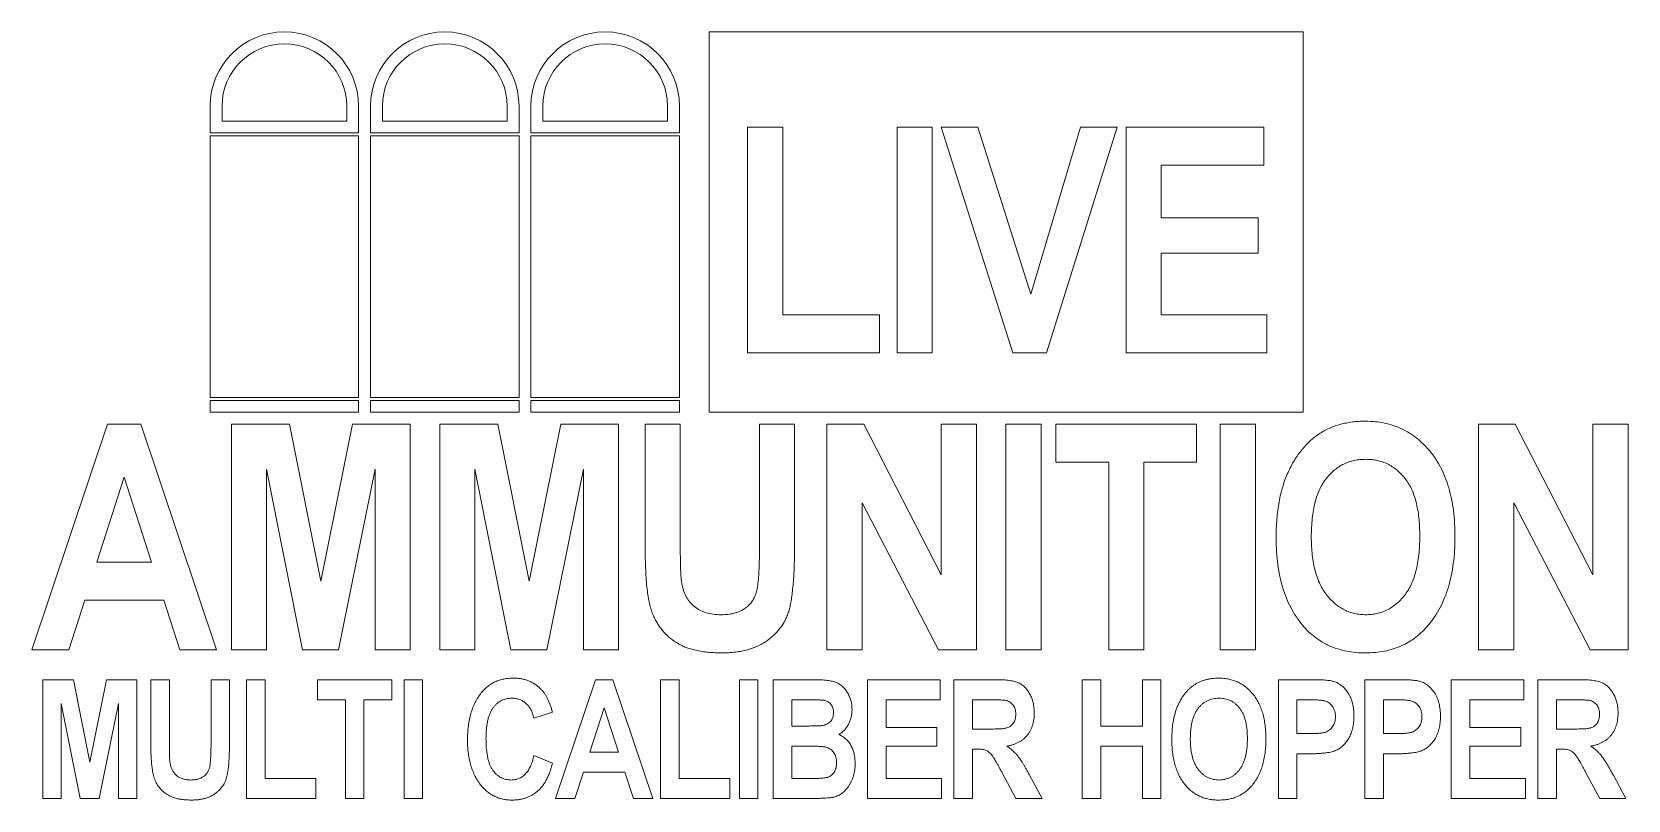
# Model space of a CAD drawing. Header units: millimetres. Extents: x -26 to 136, y -39 to 38.
import ezdxf

# ---------------------------------------------------------------- set-up
doc = ezdxf.new("R2010")
doc.units = ezdxf.units.MM

msp = doc.modelspace()

# ---------------------------------------------------------------- linework, layer by layer
at = {"color": 7, "linetype": 'Continuous', "lineweight": 15}
for p, q in [((102.9, 38.4), (42.9, 38.4)), ((42.9, 38.4), (42.9, 0)), ((102.9, 0), (102.9, 38.4)), ((-7.5, 28.2), (-7.5, 30.9)), ((-6.3, 30.9), (-6.3, 29.4)), ((6.3, 29.4), (6.3, 30.9)), ((7.5, 28.2), (7.5, 30.9)), ((8.7, 28.2), (8.7, 30.9)), ((9.9, 30.9), (9.9, 29.4)), ((22.5, 29.4), (22.5, 30.9)), ((23.7, 28.2), (23.7, 30.9)), ((24.9, 28.2), (24.9, 30.9)), ((26.1, 30.9), (26.1, 29.4)), ((38.7, 29.4), (38.7, 30.9)), ((39.9, 28.2), (39.9, 30.9)), ((-6.3, 29.4), (6.3, 29.4)), ((9.9, 29.4), (22.5, 29.4)), ((26.1, 29.4), (38.7, 29.4)), ((-7.5, 28.2), (7.5, 28.2)), ((-7.5, 1.5), (-7.5, 27.9)), ((-7.5, 27.9), (7.5, 27.9)), ((7.5, 1.5), (7.5, 27.9)), ((8.7, 28.2), (23.7, 28.2)), ((8.7, 27.9), (23.7, 27.9)), ((8.7, 1.5), (8.7, 27.9)), ((23.7, 1.5), (23.7, 27.9)), ((24.9, 28.2), (39.9, 28.2)), ((24.9, 1.5), (24.9, 27.9)), ((24.9, 27.9), (39.9, 27.9)), ((39.9, 1.5), (39.9, 27.9)), ((46.77, 28.8), (50.33, 28.8)), ((46.77, 6), (46.77, 28.8)), ((50.33, 28.8), (50.33, 9.85)), ((61.89, 28.8), (65.44, 28.8)), ((61.89, 6), (61.89, 28.8)), ((65.44, 28.8), (65.44, 6)), ((73.56, 6), (66.35, 28.8)), ((66.35, 28.8), (70.04, 28.8)), ((70.04, 28.8), (75.38, 11.93)), ((75.38, 11.93), (80.41, 28.8)), ((84.11, 28.8), (76.99, 6)), ((80.41, 28.8), (84.11, 28.8)), ((85.01, 6), (85.01, 28.8)), ((85.01, 28.8), (98.93, 28.8)), ((98.93, 28.8), (98.93, 24.95)), ((98.93, 24.95), (88.57, 24.95)), ((88.57, 24.95), (88.57, 19.62)), ((88.57, 19.62), (98.34, 19.62)), ((98.34, 19.62), (98.34, 16.07)), ((98.34, 16.07), (88.57, 16.07)), ((88.57, 16.07), (88.57, 9.85)), ((50.33, 9.85), (60.1, 9.85)), ((60.1, 9.85), (60.1, 6)), ((88.57, 9.85), (99.23, 9.85)), ((99.23, 9.85), (99.23, 6)), ((60.1, 6), (46.77, 6)), ((65.44, 6), (61.89, 6)), ((76.99, 6), (73.56, 6)), ((99.23, 6), (85.01, 6)), ((-7.5, 1.5), (7.5, 1.5)), ((-7.5, 1.2), (7.5, 1.2)), ((-7.5, 0), (-7.5, 1.2)), ((-7.5, 0), (7.5, 0)), ((7.5, 0), (7.5, 1.2)), ((8.7, 1.5), (23.7, 1.5)), ((8.7, 0), (8.7, 1.2)), ((8.7, 1.2), (23.7, 1.2)), ((8.7, 0), (23.7, 0)), ((23.7, 0), (23.7, 1.2)), ((24.9, 1.5), (39.9, 1.5)), ((24.9, 0), (24.9, 1.2)), ((24.9, 1.2), (39.9, 1.2)), ((24.9, 0), (39.9, 0)), ((39.9, 0), (39.9, 1.2)), ((42.9, 0), (102.9, 0)), ((-25.5, -24), (-17.85, -1.2)), ((-17.85, -1.2), (-14.51, -1.2)), ((-14.51, -1.2), (-6.85, -24)), ((-5.35, -24), (-5.35, -1.2)), ((-5.35, -1.2), (0.53, -1.2)), ((0.53, -1.2), (3.68, -17.05)), ((3.68, -17.05), (6.89, -1.2)), ((6.89, -1.2), (12.71, -1.2)), ((12.71, -1.2), (12.71, -24)), ((15.69, -24), (15.69, -1.2)), ((15.69, -1.2), (21.57, -1.2)), ((21.57, -1.2), (24.72, -17.05)), ((24.72, -17.05), (27.93, -1.2)), ((27.93, -1.2), (33.75, -1.2)), ((33.75, -1.2), (33.75, -24)), ((36.43, -1.2), (39.98, -1.2)), ((36.43, -13.31), (36.43, -1.2)), ((39.98, -1.2), (39.98, -13.54)), ((47.98, -13.81), (47.98, -1.2)), ((47.98, -1.2), (51.53, -1.2)), ((51.53, -1.2), (51.53, -13.13)), ((54.8, -24), (54.8, -1.2)), ((54.8, -1.2), (58.51, -1.2)), ((58.51, -1.2), (66.35, -16.43)), ((66.35, -16.43), (66.35, -1.2)), ((66.35, -1.2), (69.9, -1.2)), ((69.9, -1.2), (69.9, -24)), ((72.88, -24), (72.88, -1.2)), ((72.88, -1.2), (76.43, -1.2)), ((76.43, -1.2), (76.43, -24)), ((77.93, -5.05), (77.93, -1.2)), ((77.93, -1.2), (92.14, -1.2)), ((92.14, -1.2), (92.14, -5.05)), ((94.53, -1.2), (98.08, -1.2)), ((94.53, -24), (94.53, -1.2)), ((98.08, -1.2), (98.08, -24)), ((120.61, -24), (120.61, -1.2)), ((120.61, -1.2), (124.32, -1.2)), ((124.32, -1.2), (132.16, -16.43)), ((132.16, -16.43), (132.16, -1.2)), ((132.16, -1.2), (135.71, -1.2)), ((135.71, -1.2), (135.71, -24)), ((-1.8, -5.76), (-1.8, -24)), ((1.84, -24), (-1.8, -5.76)), ((9.16, -5.76), (5.45, -24)), ((9.16, -24), (9.16, -5.76)), ((22.88, -24), (19.24, -5.76)), ((19.24, -5.76), (19.24, -24)), ((30.2, -5.76), (26.49, -24)), ((30.2, -24), (30.2, -5.76)), ((83.26, -5.05), (77.93, -5.05)), ((83.26, -24), (83.26, -5.05)), ((92.14, -5.05), (86.81, -5.05)), ((86.81, -5.05), (86.81, -24)), ((-16.17, -6.57), (-18.93, -15.12)), ((-13.42, -15.12), (-16.17, -6.57)), ((58.36, -9.13), (58.36, -24)), ((66.06, -24), (58.36, -9.13)), ((131.87, -24), (124.17, -9.13)), ((124.17, -9.13), (124.17, -24)), ((-18.93, -15.12), (-13.42, -15.12)), ((-20.16, -18.97), (-21.78, -24)), ((-12.18, -18.97), (-20.16, -18.97)), ((-10.56, -24), (-12.18, -18.97)), ((-21.78, -24), (-25.5, -24)), ((-6.85, -24), (-10.56, -24)), ((-1.8, -24), (-5.35, -24)), ((5.45, -24), (1.84, -24)), ((12.71, -24), (9.16, -24)), ((19.24, -24), (15.69, -24)), ((26.49, -24), (22.88, -24)), ((33.75, -24), (30.2, -24)), ((58.36, -24), (54.8, -24)), ((69.9, -24), (66.06, -24)), ((76.43, -24), (72.88, -24)), ((86.81, -24), (83.26, -24)), ((98.08, -24), (94.53, -24)), ((124.17, -24), (120.61, -24)), ((135.71, -24), (131.87, -24)), ((-24.41, -39), (-24.41, -27)), ((-24.41, -27), (-21.31, -27)), ((-21.31, -27), (-19.66, -35.34)), ((-19.66, -35.34), (-17.97, -27)), ((-17.97, -27), (-14.9, -27)), ((-14.9, -27), (-14.9, -39)), ((-13.49, -27), (-11.62, -27)), ((-13.49, -33.38), (-13.49, -27)), ((-11.62, -27), (-11.62, -33.5)), ((-7.41, -33.64), (-7.41, -27)), ((-7.41, -27), (-5.54, -27)), ((-5.54, -27), (-5.54, -33.28)), ((-3.82, -39), (-3.82, -27)), ((-3.82, -27), (-1.95, -27)), ((-1.95, -27), (-1.95, -36.97)), ((3.35, -29.03), (3.35, -27)), ((3.35, -27), (10.84, -27)), ((10.84, -27), (10.84, -29.03)), ((12.09, -39), (12.09, -27)), ((12.09, -27), (13.96, -27)), ((13.96, -27), (13.96, -39)), ((27.39, -39), (31.41, -27)), ((31.41, -27), (33.17, -27)), ((33.17, -27), (37.2, -39)), ((37.99, -39), (37.99, -27)), ((37.99, -27), (39.86, -27)), ((39.86, -27), (39.86, -36.97)), ((45.95, -39), (45.95, -27)), ((45.95, -27), (47.82, -27)), ((47.82, -27), (47.82, -39)), ((49.38, -27), (53.42, -27)), ((49.38, -39), (49.38, -27)), ((58.9, -39), (58.9, -27)), ((58.9, -27), (66.22, -27)), ((66.22, -27), (66.22, -29.03)), ((67.63, -39), (67.63, -27)), ((67.63, -27), (71.85, -27)), ((80.58, -39), (80.58, -27)), ((80.58, -27), (82.45, -27)), ((82.45, -27), (82.45, -31.68)), ((86.66, -31.68), (86.66, -27)), ((86.66, -27), (88.53, -27)), ((88.53, -27), (88.53, -39)), ((100.39, -39), (100.39, -27)), ((100.39, -27), (103.62, -27)), ((109.13, -39), (109.13, -27)), ((109.13, -27), (112.36, -27)), ((117.86, -27), (125.19, -27)), ((117.86, -39), (117.86, -27)), ((125.19, -27), (125.19, -29.03)), ((126.6, -39), (126.6, -27)), ((126.6, -27), (130.81, -27)), ((-22.54, -29.4), (-22.54, -39)), ((-20.62, -39), (-22.54, -29.4)), ((-16.77, -29.4), (-18.72, -39)), ((-16.77, -39), (-16.77, -29.4)), ((6.16, -29.03), (3.35, -29.03)), ((6.16, -39), (6.16, -29.03)), ((10.84, -29.03), (8.03, -29.03)), ((8.03, -29.03), (8.03, -39)), ((27.07, -30.27), (25.2, -30.9)), ((32.29, -29.83), (30.85, -34.32)), ((33.74, -34.32), (32.29, -29.83)), ((52.51, -29.03), (51.25, -29.03)), ((51.25, -29.03), (51.25, -31.68)), ((66.22, -29.03), (60.77, -29.03)), ((60.77, -29.03), (60.77, -31.83)), ((71.19, -29.03), (69.5, -29.03)), ((69.5, -29.03), (69.5, -31.99)), ((103.33, -29.03), (102.26, -29.03)), ((102.26, -29.03), (102.26, -32.45)), ((112.07, -29.03), (111, -29.03)), ((111, -29.03), (111, -32.45)), ((125.19, -29.03), (119.73, -29.03)), ((119.73, -29.03), (119.73, -31.83)), ((128.47, -29.03), (128.47, -31.99)), ((130.15, -29.03), (128.47, -29.03)), ((51.25, -31.68), (52.69, -31.68)), ((60.77, -31.83), (65.91, -31.83)), ((65.91, -31.83), (65.91, -33.7)), ((69.5, -31.99), (71.1, -31.99)), ((82.45, -31.68), (86.66, -31.68)), ((119.73, -31.83), (124.87, -31.83)), ((124.87, -31.83), (124.87, -33.7)), ((128.47, -31.99), (130.07, -31.99)), ((52.98, -33.7), (51.25, -33.7)), ((51.25, -33.7), (51.25, -36.97)), ((65.91, -33.7), (60.77, -33.7)), ((60.77, -33.7), (60.77, -36.97)), ((82.45, -33.7), (82.45, -39)), ((86.66, -33.7), (82.45, -33.7)), ((86.66, -39), (86.66, -33.7)), ((102.26, -32.45), (103.48, -32.45)), ((111, -32.45), (112.22, -32.45)), ((124.87, -33.7), (119.73, -33.7)), ((119.73, -33.7), (119.73, -36.97)), ((25.2, -34.64), (27.07, -35.42)), ((30.85, -34.32), (33.74, -34.32)), ((69.91, -34.01), (69.5, -34.01)), ((69.5, -34.01), (69.5, -39)), ((103.61, -34.48), (102.26, -34.48)), ((102.26, -34.48), (102.26, -39)), ((112.35, -34.48), (111, -34.48)), ((111, -34.48), (111, -39)), ((128.87, -34.01), (128.47, -34.01)), ((128.47, -34.01), (128.47, -39)), ((-1.95, -36.97), (3.19, -36.97)), ((3.19, -36.97), (3.19, -39)), ((30.2, -36.35), (29.34, -39)), ((34.4, -36.35), (30.2, -36.35)), ((35.25, -39), (34.4, -36.35)), ((39.86, -36.97), (45, -36.97)), ((45, -36.97), (45, -39)), ((51.25, -36.97), (53.23, -36.97)), ((60.77, -36.97), (66.38, -36.97)), ((66.38, -36.97), (66.38, -39)), ((73.89, -39), (72.5, -36.4)), ((75.26, -36.65), (76.52, -39)), ((119.73, -36.97), (125.34, -36.97)), ((125.34, -36.97), (125.34, -39)), ((132.85, -39), (131.46, -36.4)), ((134.23, -36.65), (135.48, -39)), ((-22.54, -39), (-24.41, -39)), ((-18.72, -39), (-20.62, -39)), ((-14.9, -39), (-16.77, -39)), ((3.19, -39), (-3.82, -39)), ((8.03, -39), (6.16, -39)), ((13.96, -39), (12.09, -39)), ((29.34, -39), (27.39, -39)), ((37.2, -39), (35.25, -39)), ((45, -39), (37.99, -39)), ((47.82, -39), (45.95, -39)), ((52.74, -39), (49.38, -39)), ((66.38, -39), (58.9, -39)), ((69.5, -39), (67.63, -39)), ((76.52, -39), (73.89, -39)), ((82.45, -39), (80.58, -39)), ((88.53, -39), (86.66, -39)), ((102.26, -39), (100.39, -39)), ((111, -39), (109.13, -39)), ((125.34, -39), (117.86, -39)), ((128.47, -39), (126.6, -39)), ((135.48, -39), (132.85, -39))]:
    msp.add_line(p, q, dxfattribs=at)
for centre, radius in [((0, 30.9), 7.5), ((0, 30.9), 6.3), ((16.2, 30.9), 7.5), ((16.2, 30.9), 6.3), ((32.4, 30.9), 7.5), ((32.4, 30.9), 6.3)]:
    msp.add_arc(centre, radius, 0, 180, dxfattribs=at)
for points, knots in [([(100.17, -12.74), (100.17, -12.41), (100.18, -11.76), (100.23, -10.82), (100.32, -9.92), (100.46, -9.06), (100.62, -8.25), (100.83, -7.49), (101.07, -6.76), (101.36, -6.09), (101.66, -5.45), (102, -4.86), (102.36, -4.31), (102.74, -3.8), (103.15, -3.33), (103.57, -2.9), (104.02, -2.52), (104.5, -2.18), (105, -1.88), (105.52, -1.62), (106.07, -1.39), (106.65, -1.21), (107.25, -1.08), (107.88, -0.97), (108.53, -0.91), (108.97, -0.91), (109.2, -0.9)], [0, 0, 0, 0, 0.058875, 0.115087, 0.168733, 0.220242, 0.269388, 0.316432, 0.361664, 0.405189, 0.447138, 0.487671, 0.526429, 0.564333, 0.601001, 0.63679, 0.671728, 0.706392, 0.741065, 0.775755, 0.810796, 0.846552, 0.883251, 0.920875, 0.959825, 1, 1, 1, 1]), ([(109.2, -0.9), (109.52, -0.91), (110.16, -0.93), (111.1, -1.08), (111.99, -1.31), (112.83, -1.65), (113.63, -2.08), (114.38, -2.61), (115.08, -3.23), (115.73, -3.94), (116.32, -4.74), (116.83, -5.63), (117.27, -6.59), (117.62, -7.64), (117.9, -8.77), (118.09, -9.97), (118.21, -11.26), (118.22, -12.14), (118.23, -12.6)], [0, 0, 0, 0, 0.058743, 0.1153, 0.170276, 0.224446, 0.278578, 0.333277, 0.389235, 0.4473, 0.507146, 0.568199, 0.631674, 0.697718, 0.767323, 0.840564, 0.917933, 1, 1, 1, 1]), ([(109.22, -4.75), (109.02, -4.76), (108.63, -4.77), (108.06, -4.86), (107.52, -5.01), (107, -5.22), (106.52, -5.49), (106.06, -5.82), (105.64, -6.21), (105.24, -6.66), (104.87, -7.17), (104.57, -7.76), (104.3, -8.4), (104.09, -9.11), (103.93, -9.89), (103.81, -10.73), (103.73, -11.64), (103.72, -12.26), (103.72, -12.59)], [0, 0, 0, 0, 0.055346, 0.10833, 0.160314, 0.21125, 0.262284, 0.314149, 0.36754, 0.423098, 0.48089, 0.541672, 0.606058, 0.674119, 0.747753, 0.826121, 0.909974, 1, 1, 1, 1]), ([(114.68, -12.51), (114.67, -12.19), (114.66, -11.57), (114.6, -10.67), (114.47, -9.84), (114.32, -9.07), (114.1, -8.37), (113.85, -7.73), (113.53, -7.16), (113.18, -6.65), (112.79, -6.2), (112.36, -5.82), (111.91, -5.49), (111.43, -5.21), (110.92, -5.01), (110.38, -4.86), (109.81, -4.77), (109.42, -4.76), (109.22, -4.75)], [0, 0, 0, 0, 0.089548, 0.173697, 0.251922, 0.324868, 0.393134, 0.457541, 0.518115, 0.575582, 0.631034, 0.6843, 0.736287, 0.787408, 0.838645, 0.890685, 0.944151, 1, 1, 1, 1]), ([(102.83, -21.5), (102.62, -21.23), (102.19, -20.67), (101.65, -19.76), (101.19, -18.77), (100.81, -17.7), (100.52, -16.57), (100.32, -15.36), (100.19, -14.07), (100.17, -13.19), (100.17, -12.74)], [0, 0, 0, 0, 0.111774, 0.224768, 0.341037, 0.461277, 0.586021, 0.717125, 0.854893, 1, 1, 1, 1]), ([(103.72, -12.59), (103.72, -12.9), (103.73, -13.52), (103.81, -14.41), (103.93, -15.24), (104.1, -16.01), (104.32, -16.72), (104.59, -17.37), (104.92, -17.96), (105.29, -18.48), (105.69, -18.94), (106.13, -19.34), (106.58, -19.69), (107.07, -19.96), (107.57, -20.18), (108.1, -20.33), (108.65, -20.43), (109.03, -20.44), (109.22, -20.45)], [0, 0, 0, 0, 0.088602, 0.171444, 0.249281, 0.322503, 0.391452, 0.456213, 0.51819, 0.577721, 0.634997, 0.689462, 0.742006, 0.793632, 0.844107, 0.895137, 0.946598, 1, 1, 1, 1]), ([(109.22, -20.45), (109.41, -20.44), (109.79, -20.43), (110.35, -20.34), (110.88, -20.18), (111.38, -19.97), (111.86, -19.7), (112.31, -19.35), (112.74, -18.96), (113.14, -18.5), (113.51, -17.98), (113.82, -17.39), (114.08, -16.73), (114.3, -16.01), (114.47, -15.23), (114.59, -14.38), (114.66, -13.46), (114.67, -12.83), (114.68, -12.51)], [0, 0, 0, 0, 0.053504, 0.105005, 0.155724, 0.205892, 0.256621, 0.308503, 0.362033, 0.418076, 0.477, 0.538189, 0.603185, 0.672405, 0.74634, 0.825333, 0.909801, 1, 1, 1, 1]), ([(118.23, -12.6), (118.22, -13.06), (118.21, -13.96), (118.08, -15.26), (117.87, -16.49), (117.58, -17.65), (117.21, -18.72), (116.75, -19.72), (116.21, -20.64), (115.78, -21.2), (115.56, -21.47)], [0, 0, 0, 0, 0.145904, 0.284543, 0.416087, 0.54131, 0.661107, 0.776944, 0.889496, 1, 1, 1, 1]), ([(44.21, -24.3), (43.97, -24.29), (43.5, -24.28), (42.82, -24.24), (42.18, -24.16), (41.58, -24.04), (41.02, -23.9), (40.5, -23.72), (40.02, -23.51), (39.59, -23.26), (39.18, -22.99), (38.81, -22.68), (38.46, -22.35), (38.15, -21.99), (37.86, -21.61), (37.6, -21.2), (37.37, -20.77), (37.16, -20.3), (36.98, -19.76), (36.84, -19.13), (36.71, -18.4), (36.6, -17.58), (36.53, -16.65), (36.47, -15.63), (36.44, -14.5), (36.43, -13.72), (36.43, -13.31)], [0, 0, 0, 0, 0.045887, 0.088918, 0.12984, 0.168767, 0.205211, 0.240084, 0.273254, 0.304985, 0.335895, 0.366392, 0.396558, 0.426765, 0.456994, 0.487913, 0.518823, 0.550949, 0.586005, 0.626801, 0.673695, 0.726471, 0.785492, 0.850589, 0.922072, 1, 1, 1, 1]), ([(39.98, -13.54), (39.99, -13.77), (39.99, -14.21), (39.99, -14.84), (40.01, -15.4), (40.02, -15.9), (40.04, -16.34), (40.07, -16.71), (40.09, -17.02), (40.12, -17.21), (40.14, -17.29)], [0, 0, 0, 0, 0.183661, 0.350066, 0.499255, 0.632427, 0.749685, 0.849799, 0.932713, 1, 1, 1, 1]), ([(44.11, -20.45), (44.34, -20.44), (44.77, -20.43), (45.39, -20.32), (45.94, -20.14), (46.43, -19.88), (46.84, -19.56), (47.19, -19.18), (47.47, -18.74), (47.64, -18.32), (47.74, -17.93), (47.8, -17.56), (47.85, -17.11), (47.9, -16.6), (47.94, -16), (47.96, -15.34), (47.98, -14.6), (47.98, -14.08), (47.98, -13.81)], [0, 0, 0, 0, 0.075637, 0.145038, 0.208835, 0.269692, 0.327946, 0.384699, 0.442109, 0.500802, 0.535056, 0.577068, 0.627114, 0.68528, 0.751622, 0.826176, 0.908956, 1, 1, 1, 1]), ([(51.53, -13.13), (51.53, -13.49), (51.53, -14.2), (51.5, -15.23), (51.47, -16.17), (51.41, -17.04), (51.34, -17.83), (51.26, -18.53), (51.16, -19.16), (51.05, -19.72), (50.9, -20.23), (50.72, -20.71), (50.5, -21.16), (50.24, -21.58), (49.94, -21.98), (49.6, -22.36), (49.21, -22.71), (48.8, -23.04), (48.35, -23.34), (47.86, -23.59), (47.33, -23.81), (46.77, -23.99), (46.18, -24.13), (45.55, -24.22), (44.89, -24.29), (44.44, -24.29), (44.21, -24.3)], [0, 0, 0, 0, 0.0708091, 0.1368723, 0.1976102, 0.2533584, 0.304131, 0.3499634, 0.3906566, 0.4268327, 0.459975, 0.4927413, 0.5249394, 0.5567281, 0.5890373, 0.6214778, 0.6547401, 0.6888445, 0.7236667, 0.758931, 0.7953412, 0.8328801, 0.8719929, 0.9126393, 0.9553582, 1, 1, 1, 1]), ([(40.14, -17.29), (40.19, -17.53), (40.29, -18), (40.57, -18.63), (40.94, -19.18), (41.41, -19.64), (41.97, -20.01), (42.62, -20.26), (43.34, -20.42), (43.85, -20.44), (44.11, -20.45)], [0, 0, 0, 0, 0.131535, 0.253855, 0.370744, 0.486673, 0.604483, 0.726716, 0.857296, 1, 1, 1, 1]), ([(109.21, -24.3), (108.88, -24.29), (108.24, -24.28), (107.3, -24.14), (106.42, -23.92), (105.59, -23.62), (104.82, -23.22), (104.1, -22.73), (103.42, -22.17), (103.03, -21.73), (102.83, -21.5)], [0, 0, 0, 0, 0.136871, 0.267251, 0.39291, 0.514791, 0.634524, 0.75436, 0.875529, 1, 1, 1, 1]), ([(115.56, -21.47), (115.37, -21.7), (114.97, -22.14), (114.3, -22.72), (113.58, -23.21), (112.81, -23.6), (111.98, -23.92), (111.11, -24.14), (110.17, -24.27), (109.54, -24.29), (109.21, -24.3)], [0, 0, 0, 0, 0.1251477, 0.2468646, 0.3672578, 0.4871882, 0.6088932, 0.7342918, 0.86416, 1, 1, 1, 1]), ([(19.88, -28.34), (19.98, -28.22), (20.19, -27.98), (20.53, -27.68), (20.9, -27.42), (21.29, -27.21), (21.72, -27.04), (22.16, -26.93), (22.64, -26.86), (22.96, -26.85), (23.13, -26.84)], [0, 0, 0, 0, 0.127183, 0.250649, 0.3711, 0.492067, 0.612886, 0.737344, 0.865638, 1, 1, 1, 1]), ([(23.13, -26.84), (23.26, -26.85), (23.53, -26.85), (23.92, -26.9), (24.29, -26.99), (24.65, -27.11), (24.99, -27.27), (25.31, -27.46), (25.62, -27.68), (25.81, -27.86), (25.9, -27.95)], [0, 0, 0, 0, 0.132772, 0.260957, 0.385037, 0.507369, 0.628924, 0.750715, 0.874002, 1, 1, 1, 1]), ([(53.42, -27), (53.55, -27), (53.8, -27), (54.17, -27.01), (54.51, -27.04), (54.81, -27.07), (55.09, -27.11), (55.33, -27.16), (55.55, -27.22), (55.79, -27.31), (56.07, -27.45), (56.37, -27.69), (56.64, -27.97), (56.88, -28.31), (57.08, -28.69), (57.23, -29.1), (57.31, -29.53), (57.33, -29.82), (57.33, -29.98)], [0, 0, 0, 0, 0.07028, 0.135416, 0.195068, 0.24925, 0.298454, 0.342507, 0.381832, 0.416347, 0.481346, 0.547405, 0.616624, 0.690799, 0.766602, 0.842701, 0.919643, 1, 1, 1, 1]), ([(71.85, -27), (71.98, -27), (72.23, -27), (72.59, -27.02), (72.92, -27.04), (73.22, -27.08), (73.5, -27.12), (73.74, -27.18), (73.96, -27.24), (74.21, -27.34), (74.49, -27.51), (74.8, -27.76), (75.07, -28.08), (75.3, -28.45), (75.5, -28.87), (75.64, -29.33), (75.72, -29.83), (75.73, -30.18), (75.74, -30.36)], [0, 0, 0, 0, 0.06543, 0.125999, 0.182199, 0.233226, 0.280081, 0.32204, 0.36007, 0.394012, 0.458325, 0.523927, 0.59263, 0.666582, 0.74415, 0.82448, 0.909519, 1, 1, 1, 1]), ([(89.63, -33.07), (89.63, -32.9), (89.64, -32.56), (89.67, -32.06), (89.71, -31.59), (89.78, -31.14), (89.87, -30.71), (89.98, -30.31), (90.1, -29.93), (90.26, -29.57), (90.42, -29.24), (90.6, -28.93), (90.78, -28.64), (90.99, -28.37), (91.2, -28.12), (91.42, -27.9), (91.66, -27.7), (91.91, -27.51), (92.17, -27.36), (92.45, -27.22), (92.74, -27.1), (93.04, -27.01), (93.36, -26.94), (93.69, -26.88), (94.03, -26.85), (94.26, -26.85), (94.38, -26.84)], [0, 0, 0, 0, 0.058875, 0.115087, 0.168733, 0.220242, 0.269388, 0.316432, 0.361664, 0.405189, 0.447138, 0.487671, 0.526429, 0.564333, 0.601001, 0.63679, 0.671728, 0.706392, 0.741065, 0.775755, 0.810796, 0.846552, 0.883251, 0.920875, 0.959825, 1, 1, 1, 1]), ([(94.38, -26.84), (94.55, -26.85), (94.89, -26.86), (95.38, -26.94), (95.85, -27.06), (96.3, -27.23), (96.71, -27.46), (97.11, -27.74), (97.48, -28.07), (97.82, -28.44), (98.13, -28.86), (98.4, -29.33), (98.63, -29.84), (98.82, -30.39), (98.96, -30.98), (99.06, -31.62), (99.13, -32.29), (99.13, -32.76), (99.14, -33)], [0, 0, 0, 0, 0.058743, 0.1153, 0.170276, 0.224446, 0.278578, 0.333277, 0.389235, 0.4473, 0.507146, 0.568199, 0.631674, 0.697718, 0.767323, 0.840564, 0.917933, 1, 1, 1, 1]), ([(103.62, -27), (103.77, -27), (104.04, -27), (104.44, -27.01), (104.79, -27.02), (105.11, -27.04), (105.38, -27.07), (105.62, -27.09), (105.82, -27.13), (105.93, -27.16), (105.99, -27.17)], [0, 0, 0, 0, 0.181547, 0.347735, 0.496585, 0.630175, 0.746529, 0.846777, 0.931089, 1, 1, 1, 1]), ([(105.99, -27.17), (106.06, -27.2), (106.2, -27.25), (106.41, -27.35), (106.61, -27.47), (106.8, -27.61), (106.98, -27.77), (107.15, -27.94), (107.31, -28.15), (107.45, -28.36), (107.59, -28.6), (107.71, -28.85), (107.8, -29.12), (107.89, -29.4), (107.95, -29.71), (107.99, -30.02), (108.02, -30.36), (108.03, -30.59), (108.03, -30.7)], [0, 0, 0, 0, 0.052884, 0.105223, 0.158444, 0.211819, 0.266276, 0.322241, 0.380538, 0.440653, 0.503055, 0.566366, 0.631578, 0.69946, 0.770048, 0.843167, 0.919741, 1, 1, 1, 1]), ([(112.36, -27), (112.5, -27), (112.78, -27), (113.17, -27.01), (113.53, -27.02), (113.84, -27.04), (114.12, -27.07), (114.35, -27.09), (114.55, -27.13), (114.67, -27.16), (114.72, -27.17)], [0, 0, 0, 0, 0.181547, 0.347735, 0.496585, 0.630175, 0.746529, 0.846777, 0.931089, 1, 1, 1, 1]), ([(114.72, -27.17), (114.79, -27.2), (114.94, -27.25), (115.15, -27.35), (115.35, -27.47), (115.54, -27.61), (115.71, -27.77), (115.88, -27.94), (116.04, -28.15), (116.19, -28.36), (116.33, -28.6), (116.44, -28.85), (116.54, -29.12), (116.62, -29.4), (116.69, -29.71), (116.73, -30.02), (116.76, -30.36), (116.76, -30.59), (116.76, -30.7)], [0, 0, 0, 0, 0.052884, 0.105223, 0.158444, 0.211819, 0.266276, 0.322241, 0.380538, 0.440653, 0.503055, 0.566366, 0.631578, 0.69946, 0.770048, 0.843167, 0.919741, 1, 1, 1, 1]), ([(130.81, -27), (130.94, -27), (131.19, -27), (131.55, -27.02), (131.88, -27.04), (132.19, -27.08), (132.46, -27.12), (132.71, -27.18), (132.92, -27.24), (133.17, -27.34), (133.46, -27.51), (133.76, -27.76), (134.03, -28.08), (134.27, -28.45), (134.46, -28.87), (134.6, -29.33), (134.69, -29.83), (134.7, -30.18), (134.7, -30.36)], [0, 0, 0, 0, 0.06543, 0.125999, 0.182199, 0.233226, 0.280081, 0.32204, 0.36007, 0.394012, 0.458325, 0.523927, 0.59263, 0.666582, 0.74415, 0.82448, 0.909519, 1, 1, 1, 1]), ([(18.49, -33.1), (18.5, -32.86), (18.51, -32.38), (18.57, -31.68), (18.68, -31.02), (18.83, -30.4), (19.03, -29.82), (19.27, -29.28), (19.54, -28.79), (19.77, -28.49), (19.88, -28.34)], [0, 0, 0, 0, 0.146387, 0.285138, 0.41681, 0.542305, 0.662247, 0.77817, 0.89005, 1, 1, 1, 1]), ([(22.99, -28.87), (22.9, -28.87), (22.71, -28.88), (22.44, -28.92), (22.18, -29), (21.93, -29.1), (21.7, -29.24), (21.48, -29.4), (21.28, -29.6), (21.09, -29.82), (20.92, -30.08), (20.77, -30.38), (20.64, -30.71), (20.54, -31.09), (20.46, -31.5), (20.41, -31.95), (20.37, -32.44), (20.37, -32.78), (20.36, -32.95)], [0, 0, 0, 0, 0.05173, 0.101811, 0.150569, 0.198873, 0.247761, 0.297374, 0.348713, 0.402091, 0.458541, 0.51889, 0.583994, 0.654774, 0.73146, 0.814044, 0.903777, 1, 1, 1, 1]), ([(25.2, -30.9), (25.18, -30.82), (25.14, -30.66), (25.08, -30.44), (24.99, -30.23), (24.9, -30.03), (24.79, -29.85), (24.68, -29.68), (24.54, -29.53), (24.4, -29.39), (24.25, -29.27), (24.09, -29.16), (23.92, -29.07), (23.75, -29), (23.57, -28.94), (23.38, -28.9), (23.19, -28.87), (23.06, -28.87), (22.99, -28.87)], [0, 0, 0, 0, 0.075004, 0.145946, 0.214851, 0.280843, 0.344991, 0.40762, 0.468882, 0.530008, 0.589937, 0.648422, 0.706104, 0.763535, 0.8215, 0.879527, 0.93886, 1, 1, 1, 1]), ([(25.9, -27.95), (25.97, -28.02), (26.1, -28.15), (26.28, -28.39), (26.44, -28.64), (26.59, -28.92), (26.73, -29.23), (26.86, -29.55), (26.97, -29.9), (27.03, -30.15), (27.07, -30.27)], [0, 0, 0, 0, 0.10725, 0.218546, 0.334163, 0.454912, 0.581045, 0.713889, 0.853604, 1, 1, 1, 1]), ([(94.4, -28.87), (94.29, -28.87), (94.08, -28.88), (93.78, -28.93), (93.5, -29), (93.23, -29.12), (92.97, -29.26), (92.73, -29.43), (92.51, -29.64), (92.3, -29.88), (92.11, -30.14), (91.94, -30.45), (91.81, -30.79), (91.69, -31.17), (91.61, -31.57), (91.55, -32.02), (91.51, -32.49), (91.5, -32.82), (91.5, -32.99)], [0, 0, 0, 0, 0.055346, 0.10833, 0.160314, 0.21125, 0.262284, 0.314149, 0.36754, 0.423098, 0.48089, 0.541672, 0.606058, 0.674119, 0.747753, 0.826121, 0.909974, 1, 1, 1, 1]), ([(97.27, -32.95), (97.26, -32.78), (97.26, -32.46), (97.22, -31.99), (97.16, -31.55), (97.08, -31.14), (96.96, -30.77), (96.83, -30.44), (96.67, -30.14), (96.48, -29.87), (96.27, -29.63), (96.05, -29.43), (95.81, -29.26), (95.56, -29.11), (95.29, -29.01), (95.01, -28.93), (94.71, -28.88), (94.5, -28.87), (94.4, -28.87)], [0, 0, 0, 0, 0.089548, 0.173697, 0.251922, 0.324868, 0.393134, 0.457541, 0.518115, 0.575582, 0.631034, 0.6843, 0.736287, 0.787408, 0.838645, 0.890685, 0.944151, 1, 1, 1, 1]), ([(55.46, -30.32), (55.46, -30.24), (55.45, -30.09), (55.41, -29.87), (55.32, -29.67), (55.21, -29.5), (55.08, -29.35), (54.93, -29.24), (54.76, -29.15), (54.61, -29.11), (54.46, -29.08), (54.31, -29.07), (54.11, -29.05), (53.87, -29.05), (53.59, -29.03), (53.27, -29.03), (52.9, -29.02), (52.64, -29.03), (52.51, -29.03)], [0, 0, 0, 0, 0.065772, 0.125482, 0.182261, 0.237219, 0.290141, 0.340666, 0.389377, 0.438774, 0.469408, 0.51093, 0.563567, 0.627919, 0.704074, 0.791347, 0.889773, 1, 1, 1, 1]), ([(54.28, -31.64), (54.37, -31.62), (54.54, -31.59), (54.77, -31.5), (54.98, -31.38), (55.15, -31.23), (55.29, -31.05), (55.39, -30.83), (55.45, -30.59), (55.46, -30.41), (55.46, -30.32)], [0, 0, 0, 0, 0.1375242, 0.2636157, 0.3836573, 0.4992958, 0.6158696, 0.734527, 0.8613972, 1, 1, 1, 1]), ([(57.33, -29.98), (57.33, -30.11), (57.32, -30.39), (57.25, -30.79), (57.13, -31.17), (56.97, -31.52), (56.77, -31.84), (56.54, -32.12), (56.28, -32.36), (56.09, -32.48), (55.99, -32.54)], [0, 0, 0, 0, 0.137774, 0.2708, 0.400543, 0.529749, 0.654738, 0.773582, 0.888014, 1, 1, 1, 1]), ([(71.1, -31.99), (71.22, -31.99), (71.44, -31.99), (71.76, -31.98), (72.04, -31.97), (72.29, -31.96), (72.51, -31.95), (72.69, -31.93), (72.84, -31.9), (73, -31.87), (73.16, -31.81), (73.33, -31.7), (73.49, -31.57), (73.62, -31.41), (73.74, -31.22), (73.81, -30.99), (73.86, -30.74), (73.86, -30.57), (73.87, -30.47)], [0, 0, 0, 0, 0.095634, 0.181979, 0.259062, 0.327546, 0.386124, 0.436875, 0.477927, 0.51063, 0.566751, 0.620964, 0.67564, 0.732696, 0.792499, 0.855935, 0.924186, 1, 1, 1, 1]), ([(72.94, -29.11), (72.91, -29.11), (72.84, -29.09), (72.71, -29.07), (72.54, -29.06), (72.34, -29.05), (72.1, -29.04), (71.83, -29.03), (71.52, -29.03), (71.3, -29.03), (71.19, -29.03)], [0, 0, 0, 0, 0.0538615, 0.1282055, 0.2228882, 0.3382183, 0.4728721, 0.6282724, 0.8044274, 1, 1, 1, 1]), ([(73.87, -30.47), (73.86, -30.39), (73.86, -30.22), (73.81, -29.98), (73.74, -29.76), (73.62, -29.58), (73.49, -29.42), (73.33, -29.29), (73.14, -29.18), (73.01, -29.14), (72.94, -29.11)], [0, 0, 0, 0, 0.149254, 0.285738, 0.411196, 0.53078, 0.647051, 0.760663, 0.878863, 1, 1, 1, 1]), ([(75.74, -30.36), (75.73, -30.47), (75.73, -30.7), (75.7, -31.03), (75.64, -31.34), (75.56, -31.63), (75.46, -31.91), (75.34, -32.17), (75.19, -32.41), (75.02, -32.63), (74.83, -32.84), (74.63, -33.02), (74.4, -33.19), (74.15, -33.33), (73.89, -33.46), (73.6, -33.56), (73.3, -33.65), (73.09, -33.69), (72.98, -33.71)], [0, 0, 0, 0, 0.071795, 0.140304, 0.205981, 0.269312, 0.330482, 0.39034, 0.449248, 0.507768, 0.565754, 0.623776, 0.682402, 0.741924, 0.80292, 0.865874, 0.931439, 1, 1, 1, 1]), ([(106.16, -30.73), (106.15, -30.64), (106.15, -30.45), (106.09, -30.18), (106, -29.93), (105.87, -29.72), (105.72, -29.53), (105.55, -29.37), (105.35, -29.25), (105.18, -29.17), (105.02, -29.13), (104.86, -29.1), (104.68, -29.08), (104.47, -29.06), (104.23, -29.04), (103.96, -29.04), (103.66, -29.03), (103.45, -29.03), (103.33, -29.03)], [0, 0, 0, 0, 0.076082, 0.147182, 0.214636, 0.280749, 0.344742, 0.405277, 0.464068, 0.522397, 0.555536, 0.595725, 0.644016, 0.69984, 0.763141, 0.834032, 0.913197, 1, 1, 1, 1]), ([(114.89, -30.73), (114.89, -30.64), (114.88, -30.45), (114.83, -30.18), (114.74, -29.93), (114.61, -29.72), (114.45, -29.53), (114.28, -29.37), (114.09, -29.25), (113.91, -29.17), (113.75, -29.13), (113.6, -29.1), (113.42, -29.08), (113.21, -29.06), (112.96, -29.04), (112.69, -29.04), (112.39, -29.03), (112.18, -29.03), (112.07, -29.03)], [0, 0, 0, 0, 0.076082, 0.147182, 0.214636, 0.280749, 0.344742, 0.405277, 0.464068, 0.522397, 0.555536, 0.595725, 0.644016, 0.69984, 0.763141, 0.834032, 0.913197, 1, 1, 1, 1]), ([(130.07, -31.99), (130.18, -31.99), (130.41, -31.99), (130.72, -31.98), (131.01, -31.97), (131.25, -31.96), (131.47, -31.95), (131.65, -31.93), (131.8, -31.9), (131.96, -31.87), (132.12, -31.81), (132.3, -31.7), (132.45, -31.57), (132.59, -31.41), (132.7, -31.22), (132.78, -30.99), (132.82, -30.74), (132.83, -30.57), (132.83, -30.47)], [0, 0, 0, 0, 0.095634, 0.181979, 0.259062, 0.327546, 0.386124, 0.436875, 0.477927, 0.51063, 0.566751, 0.620964, 0.67564, 0.732696, 0.792499, 0.855935, 0.924186, 1, 1, 1, 1]), ([(131.9, -29.11), (131.87, -29.11), (131.8, -29.09), (131.67, -29.07), (131.51, -29.06), (131.3, -29.05), (131.07, -29.04), (130.79, -29.03), (130.49, -29.03), (130.27, -29.03), (130.15, -29.03)], [0, 0, 0, 0, 0.0538615, 0.1282055, 0.2228882, 0.3382183, 0.4728721, 0.6282724, 0.8044274, 1, 1, 1, 1]), ([(132.83, -30.47), (132.83, -30.39), (132.82, -30.22), (132.78, -29.98), (132.7, -29.76), (132.59, -29.58), (132.45, -29.42), (132.29, -29.29), (132.11, -29.18), (131.97, -29.14), (131.9, -29.11)], [0, 0, 0, 0, 0.149254, 0.285738, 0.411196, 0.53078, 0.647051, 0.760663, 0.878863, 1, 1, 1, 1]), ([(134.7, -30.36), (134.7, -30.47), (134.69, -30.7), (134.66, -31.03), (134.61, -31.34), (134.52, -31.63), (134.43, -31.91), (134.3, -32.17), (134.15, -32.41), (133.99, -32.63), (133.8, -32.84), (133.59, -33.02), (133.36, -33.19), (133.11, -33.33), (132.85, -33.46), (132.57, -33.56), (132.26, -33.65), (132.05, -33.69), (131.95, -33.71)], [0, 0, 0, 0, 0.071795, 0.140304, 0.205981, 0.269312, 0.330482, 0.39034, 0.449248, 0.507768, 0.565754, 0.623776, 0.682402, 0.741924, 0.80292, 0.865874, 0.931439, 1, 1, 1, 1]), ([(52.69, -31.68), (52.79, -31.68), (52.98, -31.68), (53.26, -31.67), (53.5, -31.67), (53.72, -31.67), (53.9, -31.66), (54.06, -31.65), (54.18, -31.65), (54.25, -31.64), (54.28, -31.64)], [0, 0, 0, 0, 0.19224, 0.366179, 0.520283, 0.654581, 0.76905, 0.865279, 0.941702, 1, 1, 1, 1]), ([(103.48, -32.45), (103.58, -32.45), (103.77, -32.45), (104.04, -32.45), (104.28, -32.43), (104.51, -32.42), (104.7, -32.4), (104.87, -32.37), (105.02, -32.34), (105.19, -32.29), (105.36, -32.21), (105.56, -32.08), (105.73, -31.92), (105.88, -31.73), (106.01, -31.52), (106.09, -31.28), (106.15, -31.01), (106.15, -30.83), (106.16, -30.73)], [0, 0, 0, 0, 0.080268, 0.153926, 0.221006, 0.281549, 0.335611, 0.382615, 0.423988, 0.458615, 0.521255, 0.583993, 0.64691, 0.712487, 0.780531, 0.849787, 0.92225, 1, 1, 1, 1]), ([(108.03, -30.7), (108.03, -30.81), (108.02, -31.02), (108, -31.33), (107.96, -31.62), (107.9, -31.9), (107.83, -32.17), (107.74, -32.42), (107.64, -32.66), (107.52, -32.89), (107.39, -33.1), (107.25, -33.29), (107.1, -33.47), (106.95, -33.64), (106.79, -33.79), (106.61, -33.91), (106.43, -34.03), (106.24, -34.13), (106.03, -34.21), (105.78, -34.29), (105.51, -34.35), (105.19, -34.39), (104.85, -34.43), (104.47, -34.46), (104.05, -34.48), (103.76, -34.48), (103.61, -34.48)], [0, 0, 0, 0, 0.047308, 0.092942, 0.13665, 0.178991, 0.219807, 0.259541, 0.298367, 0.336319, 0.373288, 0.408752, 0.443376, 0.476318, 0.509031, 0.541019, 0.572364, 0.603692, 0.637079, 0.674427, 0.716563, 0.763336, 0.814928, 0.871776, 0.933204, 1, 1, 1, 1]), ([(112.22, -32.45), (112.31, -32.45), (112.5, -32.45), (112.77, -32.45), (113.02, -32.43), (113.24, -32.42), (113.44, -32.4), (113.61, -32.37), (113.76, -32.34), (113.92, -32.29), (114.1, -32.21), (114.29, -32.08), (114.47, -31.92), (114.62, -31.73), (114.74, -31.52), (114.83, -31.28), (114.88, -31.01), (114.89, -30.83), (114.89, -30.73)], [0, 0, 0, 0, 0.080268, 0.153926, 0.221006, 0.281549, 0.335611, 0.382615, 0.423988, 0.458615, 0.521255, 0.583993, 0.64691, 0.712487, 0.780531, 0.849787, 0.92225, 1, 1, 1, 1]), ([(116.76, -30.7), (116.76, -30.81), (116.76, -31.02), (116.73, -31.33), (116.7, -31.62), (116.64, -31.9), (116.57, -32.17), (116.48, -32.42), (116.38, -32.66), (116.26, -32.89), (116.13, -33.1), (115.99, -33.29), (115.84, -33.47), (115.68, -33.64), (115.52, -33.79), (115.35, -33.91), (115.17, -34.03), (114.98, -34.13), (114.76, -34.21), (114.52, -34.29), (114.24, -34.35), (113.93, -34.39), (113.58, -34.43), (113.2, -34.46), (112.79, -34.48), (112.5, -34.48), (112.35, -34.48)], [0, 0, 0, 0, 0.047308, 0.092942, 0.13665, 0.178991, 0.219807, 0.259541, 0.298367, 0.336319, 0.373288, 0.408752, 0.443376, 0.476318, 0.509031, 0.541019, 0.572364, 0.603692, 0.637079, 0.674427, 0.716563, 0.763336, 0.814928, 0.871776, 0.933204, 1, 1, 1, 1]), ([(-9.4, -39.16), (-9.53, -39.15), (-9.77, -39.15), (-10.13, -39.13), (-10.47, -39.08), (-10.78, -39.02), (-11.08, -38.95), (-11.35, -38.85), (-11.6, -38.74), (-11.83, -38.61), (-12.05, -38.47), (-12.24, -38.3), (-12.42, -38.13), (-12.59, -37.94), (-12.74, -37.74), (-12.88, -37.53), (-13, -37.3), (-13.11, -37.05), (-13.2, -36.77), (-13.28, -36.44), (-13.34, -36.06), (-13.4, -35.62), (-13.44, -35.13), (-13.47, -34.59), (-13.49, -34), (-13.49, -33.59), (-13.49, -33.38)], [0, 0, 0, 0, 0.045887, 0.088918, 0.12984, 0.168767, 0.205211, 0.240084, 0.273254, 0.304985, 0.335895, 0.366392, 0.396558, 0.426765, 0.456994, 0.487913, 0.518823, 0.550949, 0.586005, 0.626801, 0.673695, 0.726471, 0.785492, 0.850589, 0.922072, 1, 1, 1, 1]), ([(-11.62, -33.5), (-11.62, -33.62), (-11.62, -33.85), (-11.62, -34.18), (-11.61, -34.47), (-11.6, -34.74), (-11.59, -34.97), (-11.58, -35.16), (-11.56, -35.33), (-11.55, -35.43), (-11.54, -35.47)], [0, 0, 0, 0, 0.183661, 0.350066, 0.499255, 0.632427, 0.749685, 0.849799, 0.932713, 1, 1, 1, 1]), ([(-9.45, -37.13), (-9.33, -37.13), (-9.1, -37.12), (-8.78, -37.06), (-8.49, -36.97), (-8.23, -36.83), (-8.01, -36.66), (-7.83, -36.46), (-7.68, -36.23), (-7.59, -36.01), (-7.54, -35.81), (-7.51, -35.61), (-7.48, -35.38), (-7.46, -35.1), (-7.44, -34.79), (-7.42, -34.44), (-7.42, -34.05), (-7.41, -33.78), (-7.41, -33.64)], [0, 0, 0, 0, 0.075637, 0.145038, 0.208835, 0.269692, 0.327946, 0.384699, 0.442109, 0.500802, 0.535056, 0.577068, 0.627114, 0.68528, 0.751622, 0.826176, 0.908956, 1, 1, 1, 1]), ([(-5.54, -33.28), (-5.55, -33.47), (-5.55, -33.84), (-5.56, -34.38), (-5.58, -34.88), (-5.61, -35.34), (-5.64, -35.75), (-5.69, -36.12), (-5.74, -36.45), (-5.8, -36.75), (-5.88, -37.02), (-5.97, -37.27), (-6.09, -37.5), (-6.23, -37.73), (-6.38, -37.94), (-6.56, -38.14), (-6.76, -38.32), (-6.98, -38.5), (-7.22, -38.65), (-7.48, -38.79), (-7.75, -38.9), (-8.05, -39), (-8.36, -39.07), (-8.69, -39.12), (-9.04, -39.15), (-9.28, -39.15), (-9.4, -39.16)], [0, 0, 0, 0, 0.070809, 0.136872, 0.19761, 0.253358, 0.304131, 0.349963, 0.390657, 0.426833, 0.459975, 0.492741, 0.524939, 0.556728, 0.589037, 0.621478, 0.65474, 0.688844, 0.723667, 0.758931, 0.795341, 0.83288, 0.871993, 0.912639, 0.955358, 1, 1, 1, 1]), ([(19.87, -37.69), (19.76, -37.54), (19.54, -37.25), (19.26, -36.76), (19.02, -36.24), (18.83, -35.69), (18.68, -35.09), (18.57, -34.46), (18.51, -33.8), (18.5, -33.34), (18.49, -33.1)], [0, 0, 0, 0, 0.112268, 0.226173, 0.34259, 0.463246, 0.587991, 0.718682, 0.856118, 1, 1, 1, 1]), ([(20.36, -32.95), (20.37, -33.13), (20.37, -33.48), (20.4, -33.99), (20.46, -34.45), (20.53, -34.88), (20.63, -35.26), (20.75, -35.61), (20.89, -35.91), (21.06, -36.17), (21.25, -36.4), (21.44, -36.59), (21.65, -36.76), (21.88, -36.9), (22.11, -37), (22.36, -37.07), (22.63, -37.12), (22.81, -37.13), (22.9, -37.13)], [0, 0, 0, 0, 0.099274, 0.191171, 0.27641, 0.35472, 0.426616, 0.492484, 0.552737, 0.60891, 0.661502, 0.711945, 0.760248, 0.807591, 0.854603, 0.901711, 0.949862, 1, 1, 1, 1]), ([(55.77, -35.37), (55.77, -35.28), (55.76, -35.09), (55.72, -34.83), (55.63, -34.59), (55.51, -34.38), (55.37, -34.2), (55.2, -34.05), (55, -33.93), (54.82, -33.85), (54.66, -33.81), (54.5, -33.78), (54.32, -33.75), (54.11, -33.74), (53.87, -33.72), (53.6, -33.71), (53.3, -33.7), (53.09, -33.7), (52.98, -33.7)], [0, 0, 0, 0, 0.076298, 0.146559, 0.212513, 0.275521, 0.337013, 0.395977, 0.455433, 0.516206, 0.550342, 0.592372, 0.641299, 0.697691, 0.761752, 0.833445, 0.91286, 1, 1, 1, 1]), ([(55.99, -32.54), (56.12, -32.6), (56.36, -32.71), (56.69, -32.96), (56.98, -33.26), (57.22, -33.62), (57.41, -34.02), (57.55, -34.47), (57.63, -34.96), (57.64, -35.3), (57.64, -35.48)], [0, 0, 0, 0, 0.114296, 0.227537, 0.341991, 0.461329, 0.585672, 0.715102, 0.852993, 1, 1, 1, 1]), ([(72.98, -33.71), (73.09, -33.79), (73.3, -33.93), (73.59, -34.18), (73.84, -34.43), (74.04, -34.66), (74.19, -34.86), (74.32, -35.03), (74.45, -35.23), (74.59, -35.46), (74.75, -35.72), (74.91, -36.01), (75.08, -36.32), (75.2, -36.54), (75.26, -36.65)], [0, 0, 0, 0, 0.1041674, 0.203817, 0.2998889, 0.3925184, 0.4419457, 0.499028, 0.5634445, 0.6352445, 0.7150193, 0.8022452, 0.8969415, 1, 1, 1, 1]), ([(91.03, -37.69), (90.92, -37.54), (90.69, -37.25), (90.41, -36.77), (90.17, -36.25), (89.97, -35.69), (89.82, -35.09), (89.71, -34.45), (89.64, -33.77), (89.63, -33.31), (89.63, -33.07)], [0, 0, 0, 0, 0.111774, 0.224768, 0.341037, 0.461277, 0.586021, 0.717125, 0.854893, 1, 1, 1, 1]), ([(91.5, -32.99), (91.5, -33.16), (91.51, -33.48), (91.55, -33.95), (91.61, -34.39), (91.7, -34.8), (91.82, -35.17), (91.96, -35.51), (92.13, -35.82), (92.33, -36.1), (92.54, -36.34), (92.77, -36.55), (93.01, -36.73), (93.26, -36.88), (93.53, -36.99), (93.81, -37.07), (94.1, -37.12), (94.29, -37.13), (94.4, -37.13)], [0, 0, 0, 0, 0.088602, 0.171444, 0.249281, 0.322503, 0.391452, 0.456213, 0.51819, 0.577721, 0.634997, 0.689462, 0.742006, 0.793632, 0.844107, 0.895137, 0.946598, 1, 1, 1, 1]), ([(94.4, -37.13), (94.5, -37.13), (94.7, -37.12), (94.99, -37.07), (95.27, -36.99), (95.53, -36.88), (95.79, -36.73), (96.02, -36.55), (96.25, -36.35), (96.46, -36.1), (96.65, -35.83), (96.82, -35.52), (96.96, -35.17), (97.07, -34.79), (97.16, -34.38), (97.22, -33.93), (97.26, -33.45), (97.26, -33.12), (97.27, -32.95)], [0, 0, 0, 0, 0.053504, 0.105005, 0.155724, 0.205892, 0.256621, 0.308503, 0.362033, 0.418076, 0.477, 0.538189, 0.603185, 0.672405, 0.74634, 0.825333, 0.909801, 1, 1, 1, 1]), ([(99.14, -33), (99.13, -33.24), (99.12, -33.71), (99.06, -34.4), (98.95, -35.05), (98.8, -35.66), (98.6, -36.22), (98.36, -36.75), (98.07, -37.23), (97.85, -37.53), (97.73, -37.67)], [0, 0, 0, 0, 0.145904, 0.284543, 0.416087, 0.54131, 0.661107, 0.776944, 0.889496, 1, 1, 1, 1]), ([(131.95, -33.71), (132.05, -33.79), (132.26, -33.93), (132.55, -34.18), (132.81, -34.43), (133.01, -34.66), (133.16, -34.86), (133.28, -35.03), (133.41, -35.23), (133.56, -35.46), (133.71, -35.72), (133.87, -36.01), (134.05, -36.32), (134.16, -36.54), (134.23, -36.65)], [0, 0, 0, 0, 0.104167, 0.203817, 0.299889, 0.392518, 0.441946, 0.499028, 0.563444, 0.635245, 0.715019, 0.802245, 0.896941, 1, 1, 1, 1]), ([(22.9, -37.13), (22.97, -37.13), (23.1, -37.12), (23.3, -37.1), (23.49, -37.05), (23.67, -36.98), (23.85, -36.9), (24.02, -36.8), (24.18, -36.67), (24.33, -36.53), (24.48, -36.37), (24.61, -36.19), (24.74, -35.98), (24.85, -35.76), (24.95, -35.51), (25.05, -35.24), (25.13, -34.95), (25.17, -34.74), (25.2, -34.64)], [0, 0, 0, 0, 0.054628, 0.108366, 0.160504, 0.212906, 0.265535, 0.318639, 0.373072, 0.428924, 0.487562, 0.548703, 0.613306, 0.681808, 0.754578, 0.831085, 0.913079, 1, 1, 1, 1]), ([(27.07, -35.42), (27.03, -35.57), (26.95, -35.88), (26.81, -36.32), (26.65, -36.72), (26.47, -37.1), (26.28, -37.44), (26.06, -37.75), (25.83, -38.02), (25.57, -38.26), (25.3, -38.47), (25.02, -38.66), (24.72, -38.81), (24.4, -38.94), (24.07, -39.03), (23.72, -39.11), (23.36, -39.15), (23.12, -39.15), (22.99, -39.16)], [0, 0, 0, 0, 0.080162, 0.156199, 0.227877, 0.295675, 0.360707, 0.422732, 0.482043, 0.539775, 0.596233, 0.651772, 0.707337, 0.763259, 0.820257, 0.878136, 0.938034, 1, 1, 1, 1]), ([(53.23, -36.97), (53.33, -36.97), (53.53, -36.97), (53.81, -36.97), (54.07, -36.96), (54.29, -36.94), (54.48, -36.92), (54.65, -36.9), (54.79, -36.88), (54.93, -36.84), (55.08, -36.77), (55.25, -36.66), (55.4, -36.51), (55.53, -36.34), (55.64, -36.13), (55.72, -35.9), (55.77, -35.65), (55.77, -35.47), (55.77, -35.37)], [0, 0, 0, 0, 0.08888, 0.169436, 0.241008, 0.305024, 0.36085, 0.408477, 0.447423, 0.47909, 0.534716, 0.591147, 0.649091, 0.712002, 0.777558, 0.846505, 0.920041, 1, 1, 1, 1]), ([(72.5, -36.4), (72.44, -36.29), (72.32, -36.08), (72.16, -35.78), (72.01, -35.51), (71.87, -35.27), (71.75, -35.07), (71.65, -34.89), (71.56, -34.76), (71.46, -34.62), (71.34, -34.48), (71.2, -34.34), (71.05, -34.23), (70.89, -34.14), (70.7, -34.08), (70.48, -34.04), (70.21, -34.01), (70.01, -34.01), (69.91, -34.01)], [0, 0, 0, 0, 0.100085, 0.190476, 0.27174, 0.343012, 0.405493, 0.458001, 0.501787, 0.535669, 0.592382, 0.644374, 0.692824, 0.737716, 0.78643, 0.846229, 0.916887, 1, 1, 1, 1]), ([(131.46, -36.4), (131.4, -36.29), (131.29, -36.08), (131.12, -35.78), (130.97, -35.51), (130.84, -35.27), (130.72, -35.07), (130.61, -34.89), (130.52, -34.76), (130.42, -34.62), (130.3, -34.48), (130.16, -34.34), (130.01, -34.23), (129.85, -34.14), (129.67, -34.08), (129.44, -34.04), (129.17, -34.01), (128.98, -34.01), (128.87, -34.01)], [0, 0, 0, 0, 0.1000853, 0.1904763, 0.2717403, 0.3430117, 0.4054927, 0.4580013, 0.5017873, 0.5356688, 0.5923815, 0.644374, 0.6928239, 0.7377156, 0.7864304, 0.8462286, 0.916887, 1, 1, 1, 1]), ([(-11.54, -35.47), (-11.51, -35.6), (-11.46, -35.84), (-11.31, -36.17), (-11.12, -36.46), (-10.87, -36.71), (-10.58, -36.9), (-10.24, -37.03), (-9.86, -37.12), (-9.59, -37.13), (-9.45, -37.13)], [0, 0, 0, 0, 0.131535, 0.253855, 0.370744, 0.486673, 0.604483, 0.726716, 0.857296, 1, 1, 1, 1]), ([(57.64, -35.48), (57.64, -35.59), (57.64, -35.8), (57.61, -36.11), (57.56, -36.41), (57.49, -36.7), (57.4, -36.97), (57.29, -37.24), (57.16, -37.48), (57.01, -37.72), (56.86, -37.94), (56.69, -38.13), (56.51, -38.31), (56.33, -38.46), (56.14, -38.59), (55.94, -38.7), (55.73, -38.79), (55.59, -38.83), (55.52, -38.85)], [0, 0, 0, 0, 0.0762628, 0.1493977, 0.2203814, 0.2893722, 0.3564726, 0.4222874, 0.487678, 0.5528629, 0.6163527, 0.6764515, 0.734376, 0.7897322, 0.8437001, 0.8964122, 0.9481795, 1, 1, 1, 1]), ([(22.99, -39.16), (22.83, -39.15), (22.53, -39.15), (22.08, -39.07), (21.65, -38.96), (21.25, -38.8), (20.86, -38.59), (20.51, -38.33), (20.17, -38.03), (19.97, -37.8), (19.87, -37.69)], [0, 0, 0, 0, 0.131677, 0.257952, 0.380787, 0.5019, 0.622976, 0.745141, 0.870165, 1, 1, 1, 1]), ([(94.39, -39.16), (94.22, -39.15), (93.88, -39.15), (93.39, -39.07), (92.92, -38.96), (92.49, -38.8), (92.08, -38.59), (91.7, -38.33), (91.34, -38.04), (91.14, -37.8), (91.03, -37.69)], [0, 0, 0, 0, 0.136871, 0.267251, 0.39291, 0.514791, 0.634524, 0.75436, 0.875529, 1, 1, 1, 1]), ([(97.73, -37.67), (97.63, -37.79), (97.42, -38.02), (97.07, -38.33), (96.69, -38.58), (96.28, -38.79), (95.85, -38.96), (95.39, -39.07), (94.9, -39.14), (94.56, -39.15), (94.39, -39.16)], [0, 0, 0, 0, 0.125148, 0.246865, 0.367258, 0.487188, 0.608893, 0.734292, 0.86416, 1, 1, 1, 1]), ([(55.52, -38.85), (55.46, -38.86), (55.33, -38.89), (55.1, -38.92), (54.83, -38.94), (54.51, -38.97), (54.14, -38.98), (53.71, -38.99), (53.24, -39), (52.91, -39), (52.74, -39)], [0, 0, 0, 0, 0.064047, 0.145178, 0.243364, 0.358893, 0.492593, 0.64459, 0.813136, 1, 1, 1, 1])]:
    msp.add_open_spline(points, degree=3, knots=knots, dxfattribs=at)

doc.saveas('drawing.dxf')
